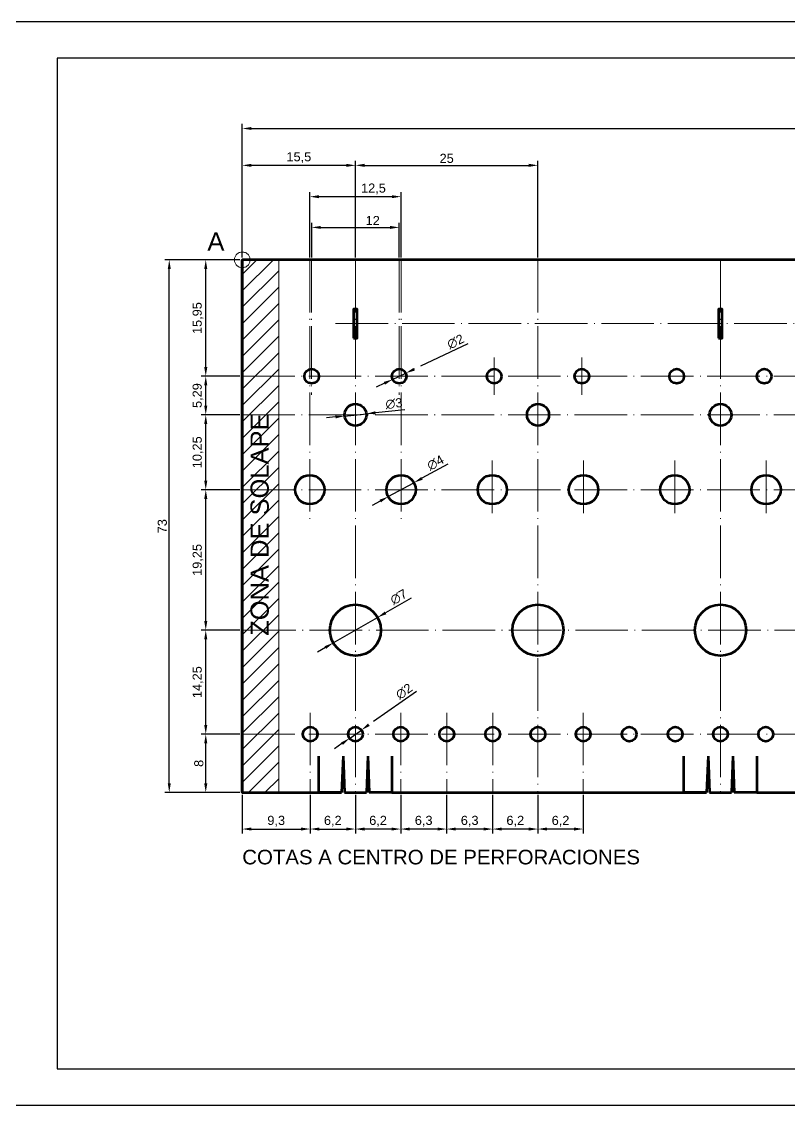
# Model space of a CAD drawing. Header units: millimetres. Extents: x -1265 to -28, y 5 to 1057.
# Drawn here: x -629.5 to -524.3, y 153.5 to 302 of the extents above; entities that cross this region are included whole.
import ezdxf

# ---------------------------------------------------------------- set-up
doc = ezdxf.new("R2010")
doc.units = ezdxf.units.MM
doc.linetypes.add('ACAD_ISO04W100', pattern=[30, 24, -3, 0, -3])
doc.layers.get('0').update_dxf_attribs({"lineweight": 60})
doc.layers.add('Cajetin1', color=7, linetype='Continuous')
doc.layers.add('Hoja', color=7, linetype='Continuous')
doc.layers.add('Cotas', color=8, linetype='Continuous', lineweight=20)
doc.layers.add('Cotas 2', color=8, linetype='ACAD_ISO04W100', lineweight=20)
doc.styles.get("Standard").update_dxf_attribs({"font": 'arial.ttf'})
doc.dimstyles.new('ISO-25', dxfattribs={"dimscale": 0.5, "dimtxt": 2.5, "dimasz": 2.5, "dimexe": 1.25, "dimexo": 0.625, "dimtad": 1, "dimtxsty": 'Standard', "dimcen": 2.5, "dimadec": 0, "dimazin": 0, "dimtfac": 1, "dimtmove": 0, "dimatfit": 3, "dimfxl": 1, "dimarcsym": 0})

# ---------------------------------------------------------------- blocks, each defined once
blk = doc.blocks.new('*D121')
at = {"layer": 'Cotas', "color": 0, "lineweight": -2, "transparency": 16777216}
for p, q in [((-599.59, 218.58), (-604.91, 218.58)), ((-604.28, 205.58), (-604.28, 217.33)), ((-599.59, 204.33), (-604.91, 204.33))]:
    blk.add_line(p, q, dxfattribs=at)
at = {"layer": 'Cotas', "color": 0, "transparency": 16777216}
for points in [[(-604.49, 217.33), (-604.07, 217.33), (-604.28, 218.58)], [(-604.49, 205.58), (-604.07, 205.58), (-604.28, 204.33)]]:
    blk.add_solid(points, dxfattribs=at)
at = {"layer": 'Defpoints', "color": 0, "transparency": 16777216}
for p in [(-604.28, 218.58), (-599.28, 218.58), (-599.28, 204.33)]:
    blk.add_point(p, dxfattribs=at)
at = {"layer": 'Cotas', "color": 0, "transparency": 16777216, "insert": (-605.34, 211.46), "char_height": 1.25, "attachment_point": 5, "rotation": 90}
blk.add_mtext('14,25', dxfattribs=at)
blk = doc.blocks.new('*D122')
at = {"layer": 'Cotas', "color": 0, "lineweight": -2, "transparency": 16777216}
for p, q in [((-599.59, 237.83), (-604.91, 237.83)), ((-604.28, 219.83), (-604.28, 236.58)), ((-599.59, 218.58), (-604.91, 218.58))]:
    blk.add_line(p, q, dxfattribs=at)
at = {"layer": 'Cotas', "color": 0, "transparency": 16777216}
for points in [[(-604.49, 236.58), (-604.07, 236.58), (-604.28, 237.83)], [(-604.49, 219.83), (-604.07, 219.83), (-604.28, 218.58)]]:
    blk.add_solid(points, dxfattribs=at)
at = {"layer": 'Defpoints', "color": 0, "transparency": 16777216}
for p in [(-604.28, 237.83), (-599.28, 237.83), (-599.28, 218.58)]:
    blk.add_point(p, dxfattribs=at)
at = {"layer": 'Cotas', "color": 0, "transparency": 16777216, "insert": (-605.34, 228.21), "char_height": 1.25, "attachment_point": 5, "rotation": 90}
blk.add_mtext('19,25', dxfattribs=at)
blk = doc.blocks.new('*D123')
at = {"layer": 'Cotas', "color": 0, "lineweight": -2, "transparency": 16777216}
for p, q in [((-599.59, 248.09), (-604.91, 248.09)), ((-604.28, 239.08), (-604.28, 246.84)), ((-599.59, 237.83), (-604.91, 237.83))]:
    blk.add_line(p, q, dxfattribs=at)
at = {"layer": 'Cotas', "color": 0, "transparency": 16777216}
for points in [[(-604.49, 246.84), (-604.07, 246.84), (-604.28, 248.09)], [(-604.49, 239.08), (-604.07, 239.08), (-604.28, 237.83)]]:
    blk.add_solid(points, dxfattribs=at)
at = {"layer": 'Defpoints', "color": 0, "transparency": 16777216}
for p in [(-604.28, 248.09), (-599.28, 248.09), (-599.28, 237.83)]:
    blk.add_point(p, dxfattribs=at)
at = {"layer": 'Cotas', "color": 0, "transparency": 16777216, "insert": (-605.34, 242.96), "char_height": 1.25, "attachment_point": 5, "rotation": 90}
blk.add_mtext('10,25', dxfattribs=at)
blk = doc.blocks.new('*D124')
at = {"layer": 'Cotas', "color": 0, "lineweight": -2, "transparency": 16777216}
for p, q in [((-599.59, 253.38), (-604.91, 253.38)), ((-604.28, 249.34), (-604.28, 252.13)), ((-599.59, 248.09), (-604.91, 248.09))]:
    blk.add_line(p, q, dxfattribs=at)
at = {"layer": 'Cotas', "color": 0, "transparency": 16777216}
for points in [[(-604.49, 252.13), (-604.07, 252.13), (-604.28, 253.38)], [(-604.49, 249.34), (-604.07, 249.34), (-604.28, 248.09)]]:
    blk.add_solid(points, dxfattribs=at)
at = {"layer": 'Defpoints', "color": 0, "transparency": 16777216}
for p in [(-604.28, 253.38), (-599.28, 253.38), (-599.28, 248.09)]:
    blk.add_point(p, dxfattribs=at)
at = {"layer": 'Cotas', "color": 0, "transparency": 16777216, "insert": (-605.34, 250.73), "char_height": 1.25, "attachment_point": 5, "rotation": 90}
blk.add_mtext('5,29', dxfattribs=at)
blk = doc.blocks.new('*D126')
at = {"layer": 'Cotas', "color": 0, "lineweight": -2, "transparency": 16777216}
for p, q in [((-599.59, 269.33), (-609.9, 269.33)), ((-609.28, 197.58), (-609.28, 268.08)), ((-599.59, 196.33), (-609.9, 196.33))]:
    blk.add_line(p, q, dxfattribs=at)
at = {"layer": 'Cotas', "color": 0, "transparency": 16777216}
for points in [[(-609.48, 268.08), (-609.07, 268.08), (-609.28, 269.33)], [(-609.48, 197.58), (-609.07, 197.58), (-609.28, 196.33)]]:
    blk.add_solid(points, dxfattribs=at)
at = {"layer": 'Defpoints', "color": 0, "transparency": 16777216}
for p in [(-609.28, 269.33), (-599.28, 269.33), (-599.28, 196.33)]:
    blk.add_point(p, dxfattribs=at)
at = {"layer": 'Cotas', "color": 0, "transparency": 16777216, "insert": (-610.23, 232.83), "char_height": 1.25, "attachment_point": 5, "rotation": 90}
blk.add_mtext('73', dxfattribs=at)
blk = doc.blocks.new('*D125')
at = {"layer": 'Cotas 2', "color": 0, "lineweight": -2, "ltscale": 0.3, "transparency": 16777216}
for p, q in [((-599.59, 204.33), (-604.91, 204.33)), ((-604.28, 197.58), (-604.28, 203.08)), ((-599.59, 196.33), (-604.91, 196.33))]:
    blk.add_line(p, q, dxfattribs=at)
at = {"layer": 'Cotas 2', "color": 0, "ltscale": 0.3, "transparency": 16777216}
for points in [[(-604.49, 203.08), (-604.07, 203.08), (-604.28, 204.33)], [(-604.49, 197.58), (-604.07, 197.58), (-604.28, 196.33)]]:
    blk.add_solid(points, dxfattribs=at)
at = {"layer": 'Defpoints', "color": 0, "ltscale": 0.3, "transparency": 16777216}
for p in [(-604.28, 204.33), (-599.28, 204.33), (-599.28, 196.33)]:
    blk.add_point(p, dxfattribs=at)
at = {"layer": 'Cotas 2', "color": 0, "ltscale": 0.3, "transparency": 16777216, "insert": (-605.23, 200.33), "char_height": 1.25, "attachment_point": 5, "rotation": 90}
blk.add_mtext('8', dxfattribs=at)
blk = doc.blocks.new('*D112')
at = {"layer": 'Cotas 2', "color": 0, "lineweight": -2, "ltscale": 0.3, "transparency": 16777216}
for p, q in [((-583.78, 196.02), (-583.78, 190.71)), ((-577.58, 196.02), (-577.58, 190.71)), ((-578.83, 191.33), (-582.53, 191.33))]:
    blk.add_line(p, q, dxfattribs=at)
at = {"layer": 'Cotas 2', "color": 0, "ltscale": 0.3, "transparency": 16777216}
for points in [[(-582.53, 191.54), (-582.53, 191.12), (-583.78, 191.33)], [(-578.83, 191.54), (-578.83, 191.12), (-577.58, 191.33)]]:
    blk.add_solid(points, dxfattribs=at)
at = {"layer": 'Defpoints', "color": 0, "ltscale": 0.3, "transparency": 16777216}
for p in [(-583.78, 196.33), (-577.58, 196.33), (-583.78, 191.33)]:
    blk.add_point(p, dxfattribs=at)
at = {"layer": 'Cotas 2', "color": 0, "ltscale": 0.3, "transparency": 16777216, "insert": (-580.68, 192.4), "char_height": 1.25, "attachment_point": 5}
blk.add_mtext('6,2', dxfattribs=at)
blk = doc.blocks.new('*D113')
at = {"layer": 'Cotas 2', "color": 0, "lineweight": -2, "ltscale": 0.3, "transparency": 16777216}
for p, q in [((-577.58, 196.02), (-577.58, 190.71)), ((-571.28, 196.02), (-571.28, 190.71)), ((-572.53, 191.33), (-576.33, 191.33))]:
    blk.add_line(p, q, dxfattribs=at)
at = {"layer": 'Cotas 2', "color": 0, "ltscale": 0.3, "transparency": 16777216}
for points in [[(-576.33, 191.54), (-576.33, 191.12), (-577.58, 191.33)], [(-572.53, 191.54), (-572.53, 191.12), (-571.28, 191.33)]]:
    blk.add_solid(points, dxfattribs=at)
at = {"layer": 'Defpoints', "color": 0, "ltscale": 0.3, "transparency": 16777216}
for p in [(-577.58, 196.33), (-571.28, 196.33), (-577.58, 191.33)]:
    blk.add_point(p, dxfattribs=at)
at = {"layer": 'Cotas 2', "color": 0, "ltscale": 0.3, "transparency": 16777216, "insert": (-574.43, 192.4), "char_height": 1.25, "attachment_point": 5}
blk.add_mtext('6,3', dxfattribs=at)
blk = doc.blocks.new('*D114')
at = {"layer": 'Cotas 2', "color": 0, "lineweight": -2, "ltscale": 0.3, "transparency": 16777216}
for p, q in [((-571.28, 196.02), (-571.28, 190.71)), ((-564.98, 196.02), (-564.98, 190.71)), ((-566.23, 191.33), (-570.03, 191.33))]:
    blk.add_line(p, q, dxfattribs=at)
at = {"layer": 'Cotas 2', "color": 0, "ltscale": 0.3, "transparency": 16777216}
for points in [[(-570.03, 191.54), (-570.03, 191.12), (-571.28, 191.33)], [(-566.23, 191.54), (-566.23, 191.12), (-564.98, 191.33)]]:
    blk.add_solid(points, dxfattribs=at)
at = {"layer": 'Defpoints', "color": 0, "ltscale": 0.3, "transparency": 16777216}
for p in [(-571.28, 196.33), (-564.98, 196.33), (-571.28, 191.33)]:
    blk.add_point(p, dxfattribs=at)
at = {"layer": 'Cotas 2', "color": 0, "ltscale": 0.3, "transparency": 16777216, "insert": (-568.13, 192.4), "char_height": 1.25, "attachment_point": 5}
blk.add_mtext('6,3', dxfattribs=at)
blk = doc.blocks.new('*D115')
at = {"layer": 'Cotas 2', "color": 0, "lineweight": -2, "ltscale": 0.3, "transparency": 16777216}
for p, q in [((-564.98, 196.02), (-564.98, 190.71)), ((-558.78, 196.02), (-558.78, 190.71)), ((-560.03, 191.33), (-563.73, 191.33))]:
    blk.add_line(p, q, dxfattribs=at)
at = {"layer": 'Cotas 2', "color": 0, "ltscale": 0.3, "transparency": 16777216}
for points in [[(-563.73, 191.54), (-563.73, 191.12), (-564.98, 191.33)], [(-560.03, 191.54), (-560.03, 191.12), (-558.78, 191.33)]]:
    blk.add_solid(points, dxfattribs=at)
at = {"layer": 'Defpoints', "color": 0, "ltscale": 0.3, "transparency": 16777216}
for p in [(-564.98, 196.33), (-558.78, 196.33), (-564.98, 191.33)]:
    blk.add_point(p, dxfattribs=at)
at = {"layer": 'Cotas 2', "color": 0, "ltscale": 0.3, "transparency": 16777216, "insert": (-561.88, 192.4), "char_height": 1.25, "attachment_point": 5}
blk.add_mtext('6,2', dxfattribs=at)
blk = doc.blocks.new('*D116')
at = {"layer": 'Cotas 2', "color": 0, "lineweight": -2, "ltscale": 0.3, "transparency": 16777216}
for p, q in [((-558.78, 196.02), (-558.78, 190.71)), ((-552.58, 196.02), (-552.58, 190.71)), ((-553.83, 191.33), (-557.53, 191.33))]:
    blk.add_line(p, q, dxfattribs=at)
at = {"layer": 'Cotas 2', "color": 0, "ltscale": 0.3, "transparency": 16777216}
for points in [[(-557.53, 191.54), (-557.53, 191.12), (-558.78, 191.33)], [(-553.83, 191.54), (-553.83, 191.12), (-552.58, 191.33)]]:
    blk.add_solid(points, dxfattribs=at)
at = {"layer": 'Defpoints', "color": 0, "ltscale": 0.3, "transparency": 16777216}
for p in [(-558.78, 196.33), (-552.58, 196.33), (-558.78, 191.33)]:
    blk.add_point(p, dxfattribs=at)
at = {"layer": 'Cotas 2', "color": 0, "ltscale": 0.3, "transparency": 16777216, "insert": (-555.68, 192.4), "char_height": 1.25, "attachment_point": 5}
blk.add_mtext('6,2', dxfattribs=at)
blk = doc.blocks.new('*D117')
at = {"layer": 'Cotas', "color": 0, "lineweight": -2, "transparency": 16777216}
for p, q in [((-590.03, 269.64), (-590.03, 278.61)), ((-588.78, 277.99), (-578.78, 277.99)), ((-577.53, 269.64), (-577.53, 278.61))]:
    blk.add_line(p, q, dxfattribs=at)
at = {"layer": 'Cotas', "color": 0, "transparency": 16777216}
for points in [[(-588.78, 278.19), (-588.78, 277.78), (-590.03, 277.99)], [(-578.78, 278.19), (-578.78, 277.78), (-577.53, 277.99)]]:
    blk.add_solid(points, dxfattribs=at)
at = {"layer": 'Defpoints', "color": 0, "transparency": 16777216}
for p in [(-577.53, 277.99), (-590.03, 269.33), (-577.53, 269.33)]:
    blk.add_point(p, dxfattribs=at)
at = {"layer": 'Cotas', "color": 0, "transparency": 16777216, "insert": (-581.31, 279.05), "char_height": 1.25, "attachment_point": 5}
blk.add_mtext('12,5', dxfattribs=at)
blk = doc.blocks.new('*D118')
at = {"layer": 'Cotas', "color": 0, "lineweight": -2, "transparency": 16777216}
for p, q in [((-589.77, 269.64), (-589.77, 274.4)), ((-588.52, 273.78), (-579.03, 273.78)), ((-577.78, 269.64), (-577.78, 274.4))]:
    blk.add_line(p, q, dxfattribs=at)
at = {"layer": 'Cotas', "color": 0, "transparency": 16777216}
for points in [[(-588.52, 273.98), (-588.52, 273.57), (-589.77, 273.78)], [(-579.03, 273.98), (-579.03, 273.57), (-577.78, 273.78)]]:
    blk.add_solid(points, dxfattribs=at)
at = {"layer": 'Defpoints', "color": 0, "transparency": 16777216}
for p in [(-577.78, 273.78), (-589.77, 269.33), (-577.78, 269.33)]:
    blk.add_point(p, dxfattribs=at)
at = {"layer": 'Cotas', "color": 0, "transparency": 16777216, "insert": (-581.41, 274.72), "char_height": 1.25, "attachment_point": 5}
blk.add_mtext('12', dxfattribs=at)
blk = doc.blocks.new('*D119')
at = {"layer": 'Cotas', "color": 0, "lineweight": -2, "transparency": 16777216}
for p, q in [((-599.28, 269.64), (-599.28, 282.9)), ((-585.03, 282.28), (-598.03, 282.28)), ((-583.78, 269.64), (-583.78, 282.9))]:
    blk.add_line(p, q, dxfattribs=at)
at = {"layer": 'Cotas', "color": 0, "transparency": 16777216}
for points in [[(-598.03, 282.49), (-598.03, 282.07), (-599.28, 282.28)], [(-585.03, 282.49), (-585.03, 282.07), (-583.78, 282.28)]]:
    blk.add_solid(points, dxfattribs=at)
at = {"layer": 'Defpoints', "color": 0, "transparency": 16777216}
for p in [(-599.28, 282.28), (-599.28, 269.33), (-583.78, 269.33)]:
    blk.add_point(p, dxfattribs=at)
at = {"layer": 'Cotas', "color": 0, "transparency": 16777216, "insert": (-591.53, 283.34), "char_height": 1.25, "attachment_point": 5}
blk.add_mtext('15,5', dxfattribs=at)
blk = doc.blocks.new('*D120')
at = {"layer": 'Cotas', "color": 0, "lineweight": -2, "transparency": 16777216}
for p, q in [((-583.78, 269.64), (-583.78, 282.9)), ((-582.53, 282.28), (-560.03, 282.28)), ((-558.78, 269.64), (-558.78, 282.9))]:
    blk.add_line(p, q, dxfattribs=at)
at = {"layer": 'Cotas', "color": 0, "transparency": 16777216}
for points in [[(-582.53, 282.49), (-582.53, 282.07), (-583.78, 282.28)], [(-560.03, 282.49), (-560.03, 282.07), (-558.78, 282.28)]]:
    blk.add_solid(points, dxfattribs=at)
at = {"layer": 'Defpoints', "color": 0, "transparency": 16777216}
for p in [(-558.78, 282.28), (-583.78, 269.33), (-558.78, 269.33)]:
    blk.add_point(p, dxfattribs=at)
at = {"layer": 'Cotas', "color": 0, "transparency": 16777216, "insert": (-571.28, 283.23), "char_height": 1.25, "attachment_point": 5}
blk.add_mtext('25', dxfattribs=at)
blk = doc.blocks.new('*D127')
at = {"layer": 'Cotas 2', "color": 0, "lineweight": -2, "ltscale": 0.3, "transparency": 16777216}
for p, q in [((-576.14, 222.97), (-579.66, 220.95)), ((-586.81, 216.84), (-580.74, 220.33)), ((-587.89, 216.21), (-588.98, 215.59))]:
    blk.add_line(p, q, dxfattribs=at)
at = {"layer": 'Cotas 2', "color": 0, "ltscale": 0.3, "transparency": 16777216}
for points in [[(-579.76, 221.13), (-579.55, 220.77), (-580.74, 220.33)], [(-588, 216.39), (-587.79, 216.03), (-586.81, 216.84)]]:
    blk.add_solid(points, dxfattribs=at)
at = {"layer": 'Defpoints', "color": 0, "ltscale": 0.3, "transparency": 16777216}
for p in [(-580.74, 220.33), (-586.81, 216.84)]:
    blk.add_point(p, dxfattribs=at)
at = {"layer": 'Cotas 2', "color": 0, "ltscale": 0.3, "transparency": 16777216, "insert": (-577.85, 223.13), "char_height": 1.25, "attachment_point": 5, "rotation": 29.9239}
blk.add_mtext('∅7', dxfattribs=at)
blk = doc.blocks.new('*D128')
at = {"layer": 'Cotas 2', "color": 0, "lineweight": -2, "ltscale": 0.3, "transparency": 16777216}
for p, q in [((-575.4, 210.18), (-581.93, 205.62)), ((-584.59, 203.76), (-582.96, 204.9)), ((-585.62, 203.04), (-586.64, 202.33))]:
    blk.add_line(p, q, dxfattribs=at)
at = {"layer": 'Cotas 2', "color": 0, "ltscale": 0.3, "transparency": 16777216}
for points in [[(-582.05, 205.79), (-581.81, 205.45), (-582.96, 204.9)], [(-585.74, 203.21), (-585.5, 202.87), (-584.59, 203.76)]]:
    blk.add_solid(points, dxfattribs=at)
at = {"layer": 'Defpoints', "color": 0, "ltscale": 0.3, "transparency": 16777216}
for p in [(-584.59, 203.76), (-582.96, 204.9)]:
    blk.add_point(p, dxfattribs=at)
at = {"layer": 'Cotas 2', "color": 0, "ltscale": 0.3, "transparency": 16777216, "insert": (-577.11, 210.19), "char_height": 1.25, "attachment_point": 5, "rotation": 34.9414}
blk.add_mtext('∅2', dxfattribs=at)
blk = doc.blocks.new('*D129')
at = {"layer": 'Cotas 2', "color": 0, "lineweight": -2, "ltscale": 0.3, "transparency": 16777216}
for p, q in [((-571.11, 241.32), (-574.67, 239.39)), ((-579.28, 236.88), (-575.77, 238.79)), ((-580.38, 236.28), (-581.48, 235.68))]:
    blk.add_line(p, q, dxfattribs=at)
at = {"layer": 'Cotas 2', "color": 0, "ltscale": 0.3, "transparency": 16777216}
for points in [[(-574.77, 239.57), (-574.57, 239.2), (-575.77, 238.79)], [(-580.48, 236.46), (-580.28, 236.1), (-579.28, 236.88)]]:
    blk.add_solid(points, dxfattribs=at)
at = {"layer": 'Defpoints', "color": 0, "ltscale": 0.3, "transparency": 16777216}
for p in [(-575.77, 238.79), (-579.28, 236.88)]:
    blk.add_point(p, dxfattribs=at)
at = {"layer": 'Cotas 2', "color": 0, "ltscale": 0.3, "transparency": 16777216, "insert": (-572.81, 241.52), "char_height": 1.25, "attachment_point": 5, "rotation": 28.5428}
blk.add_mtext('∅4', dxfattribs=at)
blk = doc.blocks.new('*D130')
at = {"layer": 'Cotas 2', "color": 0, "lineweight": -2, "ltscale": 0.3, "transparency": 16777216}
for p, q in [((-585.27, 247.93), (-582.28, 248.24)), ((-577.01, 248.79), (-581.04, 248.37)), ((-586.51, 247.8), (-587.75, 247.67))]:
    blk.add_line(p, q, dxfattribs=at)
at = {"layer": 'Cotas 2', "color": 0, "ltscale": 0.3, "transparency": 16777216}
for points in [[(-586.53, 248.01), (-586.49, 247.6), (-585.27, 247.93)], [(-581.06, 248.58), (-581.02, 248.16), (-582.28, 248.24)]]:
    blk.add_solid(points, dxfattribs=at)
at = {"layer": 'Defpoints', "color": 0, "ltscale": 0.3, "transparency": 16777216}
for p in [(-582.28, 248.24), (-585.27, 247.93)]:
    blk.add_point(p, dxfattribs=at)
at = {"layer": 'Cotas 2', "color": 0, "ltscale": 0.3, "transparency": 16777216, "insert": (-578.5, 249.63), "char_height": 1.25, "attachment_point": 5, "rotation": 5.9407}
blk.add_mtext('∅3', dxfattribs=at)
blk = doc.blocks.new('*D131')
at = {"layer": 'Cotas 2', "color": 0, "lineweight": -2, "ltscale": 0.3, "transparency": 16777216}
for p, q in [((-568.37, 257.83), (-575.74, 254.34)), ((-578.68, 252.95), (-576.87, 253.81)), ((-579.81, 252.41), (-580.94, 251.88))]:
    blk.add_line(p, q, dxfattribs=at)
at = {"layer": 'Cotas 2', "color": 0, "ltscale": 0.3, "transparency": 16777216}
for points in [[(-575.83, 254.53), (-575.65, 254.15), (-576.87, 253.81)], [(-579.9, 252.6), (-579.72, 252.23), (-578.68, 252.95)]]:
    blk.add_solid(points, dxfattribs=at)
at = {"layer": 'Defpoints', "color": 0, "ltscale": 0.3, "transparency": 16777216}
for p in [(-578.68, 252.95), (-576.87, 253.81)]:
    blk.add_point(p, dxfattribs=at)
at = {"layer": 'Cotas 2', "color": 0, "ltscale": 0.3, "transparency": 16777216, "insert": (-570.06, 258.12), "char_height": 1.25, "attachment_point": 5, "rotation": 25.3257}
blk.add_mtext('∅2', dxfattribs=at)
blk = doc.blocks.new('*D132')
at = {"layer": 'Cotas 2', "color": 0, "lineweight": -2, "ltscale": 0.3, "transparency": 16777216}
for p, q in [((-599.28, 196.02), (-599.28, 190.71)), ((-589.98, 196.02), (-589.98, 190.71)), ((-598.03, 191.33), (-591.23, 191.33))]:
    blk.add_line(p, q, dxfattribs=at)
at = {"layer": 'Cotas 2', "color": 0, "ltscale": 0.3, "transparency": 16777216}
for points in [[(-598.03, 191.54), (-598.03, 191.12), (-599.28, 191.33)], [(-591.23, 191.54), (-591.23, 191.12), (-589.98, 191.33)]]:
    blk.add_solid(points, dxfattribs=at)
at = {"layer": 'Defpoints', "color": 0, "ltscale": 0.3, "transparency": 16777216}
for p in [(-599.28, 196.33), (-589.98, 196.33), (-589.98, 191.33)]:
    blk.add_point(p, dxfattribs=at)
at = {"layer": 'Cotas 2', "color": 0, "ltscale": 0.3, "transparency": 16777216, "insert": (-594.63, 192.4), "char_height": 1.25, "attachment_point": 5}
blk.add_mtext('9,3', dxfattribs=at)
blk = doc.blocks.new('*D133')
at = {"layer": 'Cotas 2', "color": 0, "lineweight": -2, "ltscale": 0.3, "transparency": 16777216}
for p, q in [((-589.98, 196.02), (-589.98, 190.71)), ((-583.78, 196.02), (-583.78, 190.71)), ((-588.73, 191.33), (-585.03, 191.33))]:
    blk.add_line(p, q, dxfattribs=at)
at = {"layer": 'Cotas 2', "color": 0, "ltscale": 0.3, "transparency": 16777216}
for points in [[(-588.73, 191.54), (-588.73, 191.12), (-589.98, 191.33)], [(-585.03, 191.54), (-585.03, 191.12), (-583.78, 191.33)]]:
    blk.add_solid(points, dxfattribs=at)
at = {"layer": 'Defpoints', "color": 0, "ltscale": 0.3, "transparency": 16777216}
for p in [(-589.98, 196.33), (-583.78, 196.33), (-583.78, 191.33)]:
    blk.add_point(p, dxfattribs=at)
at = {"layer": 'Cotas 2', "color": 0, "ltscale": 0.3, "transparency": 16777216, "insert": (-586.88, 192.4), "char_height": 1.25, "attachment_point": 5}
blk.add_mtext('6,2', dxfattribs=at)
blk = doc.blocks.new('*D152')
at = {"layer": 'Cotas', "color": 0, "lineweight": -2, "transparency": 16777216}
for p, q in [((-599.28, 269.64), (-599.28, 287.96)), ((-598.03, 287.33), (-442.28, 287.33)), ((-441.03, 269.64), (-441.03, 287.96))]:
    blk.add_line(p, q, dxfattribs=at)
at = {"layer": 'Cotas', "color": 0, "transparency": 16777216}
for points in [[(-598.03, 287.54), (-598.03, 287.13), (-599.28, 287.33)], [(-442.28, 287.54), (-442.28, 287.13), (-441.03, 287.33)]]:
    blk.add_solid(points, dxfattribs=at)
at = {"layer": 'Defpoints', "color": 0, "transparency": 16777216}
for p in [(-441.03, 287.33), (-599.28, 269.33), (-441.03, 269.33)]:
    blk.add_point(p, dxfattribs=at)
at = {"layer": 'Cotas', "color": 0, "transparency": 16777216, "insert": (-520.15, 288.29), "char_height": 1.25, "attachment_point": 5}
blk.add_mtext('305', dxfattribs=at)
blk = doc.blocks.new('*D189')
at = {"layer": 'Cotas', "color": 0, "lineweight": -2, "transparency": 16777216}
for p, q in [((-599.59, 269.33), (-604.91, 269.33)), ((-604.28, 254.63), (-604.28, 268.08)), ((-599.59, 253.38), (-604.91, 253.38))]:
    blk.add_line(p, q, dxfattribs=at)
at = {"layer": 'Cotas', "color": 0, "transparency": 16777216}
for points in [[(-604.49, 268.08), (-604.07, 268.08), (-604.28, 269.33)], [(-604.49, 254.63), (-604.07, 254.63), (-604.28, 253.38)]]:
    blk.add_solid(points, dxfattribs=at)
at = {"layer": 'Defpoints', "color": 0, "transparency": 16777216}
for p in [(-604.28, 269.33), (-599.28, 269.33), (-599.28, 253.38)]:
    blk.add_point(p, dxfattribs=at)
at = {"layer": 'Cotas', "color": 0, "transparency": 16777216, "insert": (-605.34, 261.35), "char_height": 1.25, "attachment_point": 5, "rotation": 90}
blk.add_mtext('15,95', dxfattribs=at)

msp = doc.modelspace()

# ---------------------------------------------------------------- hatches: boundary and pattern name
at = {"layer": 'Cotas'}
h = msp.add_hatch(dxfattribs=at)
h.set_pattern_fill('ANSI31', color=256, scale=0.5)
h.paths.add_polyline_path([(-594.275, 269.332), (-598.203, 269.332, -0.4142136), (-599.275, 268.259), (-599.275, 196.332), (-594.275, 196.332)])
h.paths.add_polyline_path([(-594.24, 217.242), (-594.24, 248.963), (-599.391, 248.963), (-599.391, 217.242)], flags=9)

# ---------------------------------------------------------------- linework, layer by layer
for p, q in [((-585.475, 201.332), (-585.668, 196.332)), ((-585.475, 201.332), (-585.282, 196.332)), ((-582.075, 201.332), (-582.268, 196.332)), ((-582.075, 201.332), (-581.882, 196.332)), ((-535.475, 201.332), (-535.668, 196.332)), ((-535.475, 201.332), (-535.282, 196.332)), ((-532.075, 201.332), (-532.268, 196.332)), ((-532.075, 201.332), (-531.882, 196.332)), ((-588.775, 196.332), (-585.668, 196.332)), ((-585.282, 196.332), (-582.268, 196.332)), ((-538.775, 196.332), (-535.668, 196.332)), ((-535.282, 196.332), (-532.268, 196.332))]:
    msp.add_line(p, q)
for points in [[(-599.275, 269.332), (-599.275, 269.332), (-599.275, 196.332), (-599.275, 196.332)], [(-584.025, 258.587), (-583.525, 258.587), (-583.525, 262.587), (-584.025, 262.587)], [(-534.025, 258.587), (-533.525, 258.587), (-533.525, 262.587), (-534.025, 262.587)]]:
    msp.add_lwpolyline(points, close=True)
for points in [[(-518.161, 269.332), (-599.275, 269.332), (-599.275, 196.332), (-588.775, 196.332)], [(-585.737, 196.332), (-588.775, 196.332), (-588.775, 201.332)], [(-578.775, 201.332), (-578.775, 196.332), (-581.882, 196.332)], [(-535.737, 196.332), (-538.775, 196.332), (-538.775, 201.332)], [(-528.775, 201.332), (-528.775, 196.332), (-531.882, 196.332)], [(-578.775, 196.332), (-538.775, 196.332)], [(-528.775, 196.332), (-518.161, 196.332)]]:
    msp.add_lwpolyline(points)
for centre, radius in [((-589.773, 253.377), 1), ((-577.777, 253.377), 1), ((-564.773, 253.377), 1), ((-552.777, 253.377), 1), ((-539.773, 253.377), 1), ((-527.777, 253.377), 1), ((-583.775, 248.087), 1.5), ((-558.775, 248.087), 1.5), ((-533.775, 248.087), 1.5), ((-590.025, 237.833), 2), ((-577.525, 237.833), 2), ((-565.025, 237.833), 2), ((-552.525, 237.833), 2), ((-540.025, 237.833), 2), ((-527.525, 237.833), 2), ((-583.775, 218.582), 3.5), ((-558.775, 218.582), 3.5), ((-533.775, 218.582), 3.5), ((-589.975, 204.332), 1), ((-583.775, 204.332), 1), ((-577.575, 204.332), 1), ((-571.275, 204.332), 1), ((-564.975, 204.332), 1), ((-558.775, 204.332), 1), ((-552.575, 204.332), 1), ((-546.275, 204.332), 1), ((-539.975, 204.332), 1), ((-533.775, 204.332), 1), ((-527.575, 204.332), 1)]:
    msp.add_circle(centre, radius)
at = {"layer": 'Cajetin1'}
msp.add_lwpolyline([(-624.62, 158.469), (-429.62, 158.469), (-429.62, 296.969), (-624.62, 296.969)], close=True, dxfattribs=at)
at = {"layer": 'Cotas'}
msp.add_lwpolyline([(-599.275, 196.332), (-594.275, 196.332), (-594.275, 269.332), (-599.275, 269.332)], close=True, dxfattribs=at)
at = {"layer": 'Cotas 2', "ltscale": 0.3}
for p, q in [((-590.025, 269.332), (-590.025, 233.833)), ((-589.773, 269.332), (-589.773, 250.818)), ((-583.775, 269.332), (-583.775, 196.332)), ((-577.777, 269.332), (-577.777, 250.818)), ((-577.525, 269.332), (-577.525, 233.833)), ((-558.775, 269.332), (-558.775, 196.332)), ((-533.775, 269.332), (-533.775, 196.332)), ((-586.49, 260.587), (-475.324, 260.587)), ((-564.773, 255.937), (-564.773, 250.818)), ((-552.777, 255.937), (-552.777, 250.818)), ((-599.275, 253.377), (-446.128, 253.377)), ((-599.275, 248.087), (-450.659, 248.087)), ((-565.025, 241.833), (-565.025, 233.833)), ((-552.525, 241.833), (-552.525, 233.833)), ((-540.025, 241.833), (-540.025, 233.833)), ((-527.525, 241.833), (-527.525, 233.833)), ((-599.275, 237.833), (-445.485, 237.833)), ((-446.351, 218.582), (-599.275, 218.582)), ((-589.975, 207.272), (-589.975, 196.332)), ((-577.575, 207.272), (-577.575, 196.332)), ((-571.275, 207.272), (-571.275, 196.332)), ((-564.975, 207.272), (-564.975, 196.332)), ((-552.575, 207.272), (-552.575, 196.332)), ((-599.275, 204.332), (-446.031, 204.332))]:
    msp.add_line(p, q, dxfattribs=at)
msp.add_circle((-599.275, 269.332), 1.073, dxfattribs=at)
at = {"layer": 'Hoja'}
msp.add_lwpolyline([(-634.62, 153.469), (-424.62, 153.469), (-424.62, 301.969), (-634.62, 301.969)], close=True, dxfattribs=at)

# ---------------------------------------------------------------- texts
at = {"insert": (-599.275, 188.489), "char_height": 2, "attachment_point": 1}
msp.add_mtext_dynamic_manual_height_columns('COTAS A CENTRO DE PERFORACIONES', width=304.85859, gutter_width=12.5, heights=[0], dxfattribs=at)
at = {"layer": 'Cotas', "insert": (-598.149, 209.056), "char_height": 2.5, "attachment_point": 1, "rotation": 90}
msp.add_mtext_dynamic_manual_height_columns('\\pxqc;ZONA DE SOLAPE', width=47.97544, gutter_width=12.5, heights=[6.615], dxfattribs=at)
at = {"layer": 'Cotas 2', "ltscale": 0.3, "insert": (-604.055, 273.099), "char_height": 2.5, "attachment_point": 1}
msp.add_mtext_dynamic_manual_height_columns('A', width=6.74913, gutter_width=12.5, heights=[0], dxfattribs=at)

# ---------------------------------------------------------------- dimensions: what is measured, and where the dimension line sits
at = {"layer": 'Cotas'}
dim = msp.add_linear_dim(base=(-441.031, 287.334), p1=(-599.275, 269.332), p2=(-441.031, 269.332), text='305', dimstyle='ISO-25', dxfattribs=at)
dim.commit()
dim.dimension.update_dxf_attribs({"geometry": '*D152', "text_midpoint": (-520.153, 288.285)})
for base, p2, picture, middle in [((-599.275, 282.279), (-599.275, 269.332), '*D119', (-591.525, 283.342)), ((-558.775, 282.279), (-558.775, 269.332), '*D120', (-571.275, 283.229))]:
    dim = msp.add_linear_dim(base=base, p1=(-583.775, 269.332), p2=p2, dimstyle='ISO-25', dxfattribs=at)
    dim.commit()
    dim.dimension.update_dxf_attribs({"geometry": picture, "text_midpoint": middle})
for base, p1, p2, picture, middle in [((-577.525, 277.986), (-590.025, 269.332), (-577.525, 269.332), '*D117', (-581.313, 277.986)), ((-577.777, 273.776), (-589.773, 269.332), (-577.777, 269.332), '*D118', (-581.41, 273.776))]:
    dim = msp.add_linear_dim(base=base, p1=p1, p2=p2, dimstyle='ISO-25', dxfattribs=at)
    dim.commit()
    dim.dimension.update_dxf_attribs({"geometry": picture, "text_midpoint": middle, "dimtype": 160})
for base, p1, p2, picture, middle in [((-609.275, 269.332), (-599.275, 196.332), (-599.275, 269.332), '*D126', (-610.226, 232.832)), ((-604.2808, 269.3317), (-599.2752, 253.3774), (-599.2752, 269.3317), '*D189', (-605.3445, 261.3545)), ((-604.281, 248.087), (-599.275, 237.833), (-599.275, 248.087), '*D123', (-605.344, 242.96)), ((-604.281, 237.833), (-599.275, 218.582), (-599.275, 237.833), '*D122', (-605.344, 228.207)), ((-604.281, 218.582), (-599.275, 204.332), (-599.275, 218.582), '*D121', (-605.344, 211.457))]:
    dim = msp.add_linear_dim(base=base, p1=p1, p2=p2, angle=90, dimstyle='ISO-25', dxfattribs=at)
    dim.commit()
    dim.dimension.update_dxf_attribs({"geometry": picture, "text_midpoint": middle})
dim = msp.add_linear_dim(base=(-604.281, 253.377), p1=(-599.275, 248.087), p2=(-599.275, 253.377), angle=90, dimstyle='ISO-25', dxfattribs=at)
dim.commit()
dim.dimension.update_dxf_attribs({"geometry": '*D124', "text_midpoint": (-604.281, 250.732), "dimtype": 160})
at = {"layer": 'Cotas 2', "ltscale": 0.3}
for p1, p2, picture, middle in [((-578.681, 252.95), (-576.873, 253.805), '*D131', (-569.636, 257.23)), ((-584.595, 203.759), (-582.955, 204.904), '*D128', (-576.543, 209.384))]:
    dim = msp.add_diameter_dim_2p(p1=p1, p2=p2, dimstyle='ISO-25', dxfattribs=at)
    dim.commit()
    dim.dimension.update_dxf_attribs({"geometry": picture, "text_midpoint": middle, "dimtype": 163})
for p1, p2, picture, middle in [((-585.267, 247.932), (-582.283, 248.242), '*D130', (-578.504, 249.626)), ((-579.282, 236.877), (-575.768, 238.789), '*D129', (-572.814, 241.518)), ((-586.809, 216.836), (-580.742, 220.328), '*D127', (-577.851, 223.129))]:
    dim = msp.add_diameter_dim_2p(p1=p1, p2=p2, dimstyle='ISO-25', dxfattribs=at)
    dim.commit()
    dim.dimension.update_dxf_attribs({"geometry": picture, "text_midpoint": middle})
dim = msp.add_linear_dim(base=(-604.281, 204.332), p1=(-599.275, 196.332), p2=(-599.275, 204.332), angle=90, dimstyle='ISO-25', dxfattribs=at)
dim.commit()
dim.dimension.update_dxf_attribs({"geometry": '*D125', "text_midpoint": (-605.232, 200.332)})
for base, p1, p2, picture, middle in [((-589.975, 191.332), (-599.275, 196.332), (-589.975, 196.332), '*D132', (-594.625, 192.395)), ((-583.775, 191.332), (-589.975, 196.332), (-583.775, 196.332), '*D133', (-586.875, 192.395)), ((-583.775, 191.332), (-577.575, 196.332), (-583.775, 196.332), '*D112', (-580.675, 192.395)), ((-577.575, 191.332), (-571.275, 196.332), (-577.575, 196.332), '*D113', (-574.425, 192.395)), ((-571.275, 191.332), (-564.975, 196.332), (-571.275, 196.332), '*D114', (-568.125, 192.395)), ((-564.975, 191.332), (-558.775, 196.332), (-564.975, 196.332), '*D115', (-561.875, 192.395)), ((-558.775, 191.332), (-552.575, 196.332), (-558.775, 196.332), '*D116', (-555.675, 192.395))]:
    dim = msp.add_linear_dim(base=base, p1=p1, p2=p2, dimstyle='ISO-25', dxfattribs=at)
    dim.commit()
    dim.dimension.update_dxf_attribs({"geometry": picture, "text_midpoint": middle})

doc.saveas('drawing.dxf')
